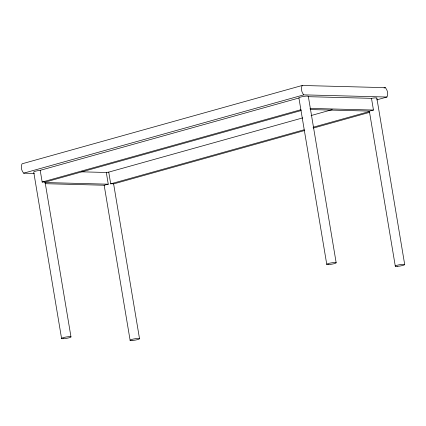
<?xml version="1.0" encoding="UTF-8"?>
<svg xmlns="http://www.w3.org/2000/svg" width="426" height="426" viewBox="0 0 426 426"><rect width="100%" height="100%" fill="white"/><g stroke="black" fill="none" stroke-linecap="round" stroke-linejoin="round"><path stroke-width="0.64" d="M376.653 99.897L386.909 97.032A6.007 3.541 74.4 0 0 385.338 87.655L302.226 85.477L22.099 163.792A6.007 3.541 74.4 0 0 23.67 173.169L34.309 173.446M23.67 173.169L303.791 94.854L386.909 97.032M61.584 338.548L33.734 172.136A4.803 0.692 -9.5 0 1 40.204 170.325L298.919 98.001A4.803 0.692 -9.5 0 1 303.573 96.436A4.803 0.692 -9.5 0 1 308.317 96.446M40.204 170.325L42.169 182.046L300.884 109.716M42.169 182.046A4.803 0.692 -9.5 0 1 45.081 182.12L301.235 110.51M384.06 88.012L385.338 87.655M81.84 171.832L106.308 172.477L108.742 172.12L302.779 117.874M311.102 115.547L332.232 109.642M108.742 172.12L110.701 183.84L304.1 129.776M313.062 127.267L369.417 111.511L395.301 266.207M110.701 183.84A4.803 0.692 -9.5 0 1 113.62 183.915L304.452 130.564M313.419 128.061L369.773 112.304M308.009 96.675L371.488 98.337A4.803 0.692 -9.5 0 1 376.85 98.241M309.968 108.396L373.453 110.057L371.488 98.337M310.203 109.546L369.715 111.101A4.803 0.692 -9.5 0 1 373.453 110.057M44.783 182.53L108.268 184.197L106.308 172.477M45.018 183.681L104.53 185.241A4.803 0.692 -9.5 0 1 108.268 184.197M376.84 98.06L404.689 264.477M308.307 96.265L336.157 262.682M298.919 98.001L326.769 264.413M113.62 183.915L139.504 338.611M104.136 185.07L130.122 340.342M45.081 182.12L70.972 336.817M303.791 94.854A6.007 3.541 74.4 0 1 302.226 85.477M397.144 266.367A4.803 0.692 -9.5 0 0 404.7 264.658A4.803 0.692 -9.5 0 0 398.145 264.999A4.803 0.692 -9.5 0 0 397.144 266.367M328.611 264.573A4.803 0.692 -9.5 0 0 336.167 262.863A4.803 0.692 -9.5 0 0 329.612 263.204A4.803 0.692 -9.5 0 0 328.611 264.573M63.426 338.713A4.803 0.692 -9.5 0 0 70.982 336.998A4.803 0.692 -9.5 0 0 64.427 337.339A4.803 0.692 -9.5 0 0 63.426 338.713M131.959 340.507A4.803 0.692 -9.5 0 0 139.515 338.792A4.803 0.692 -9.5 0 0 132.96 339.133A4.803 0.692 -9.5 0 0 131.959 340.507"/></g></svg>
